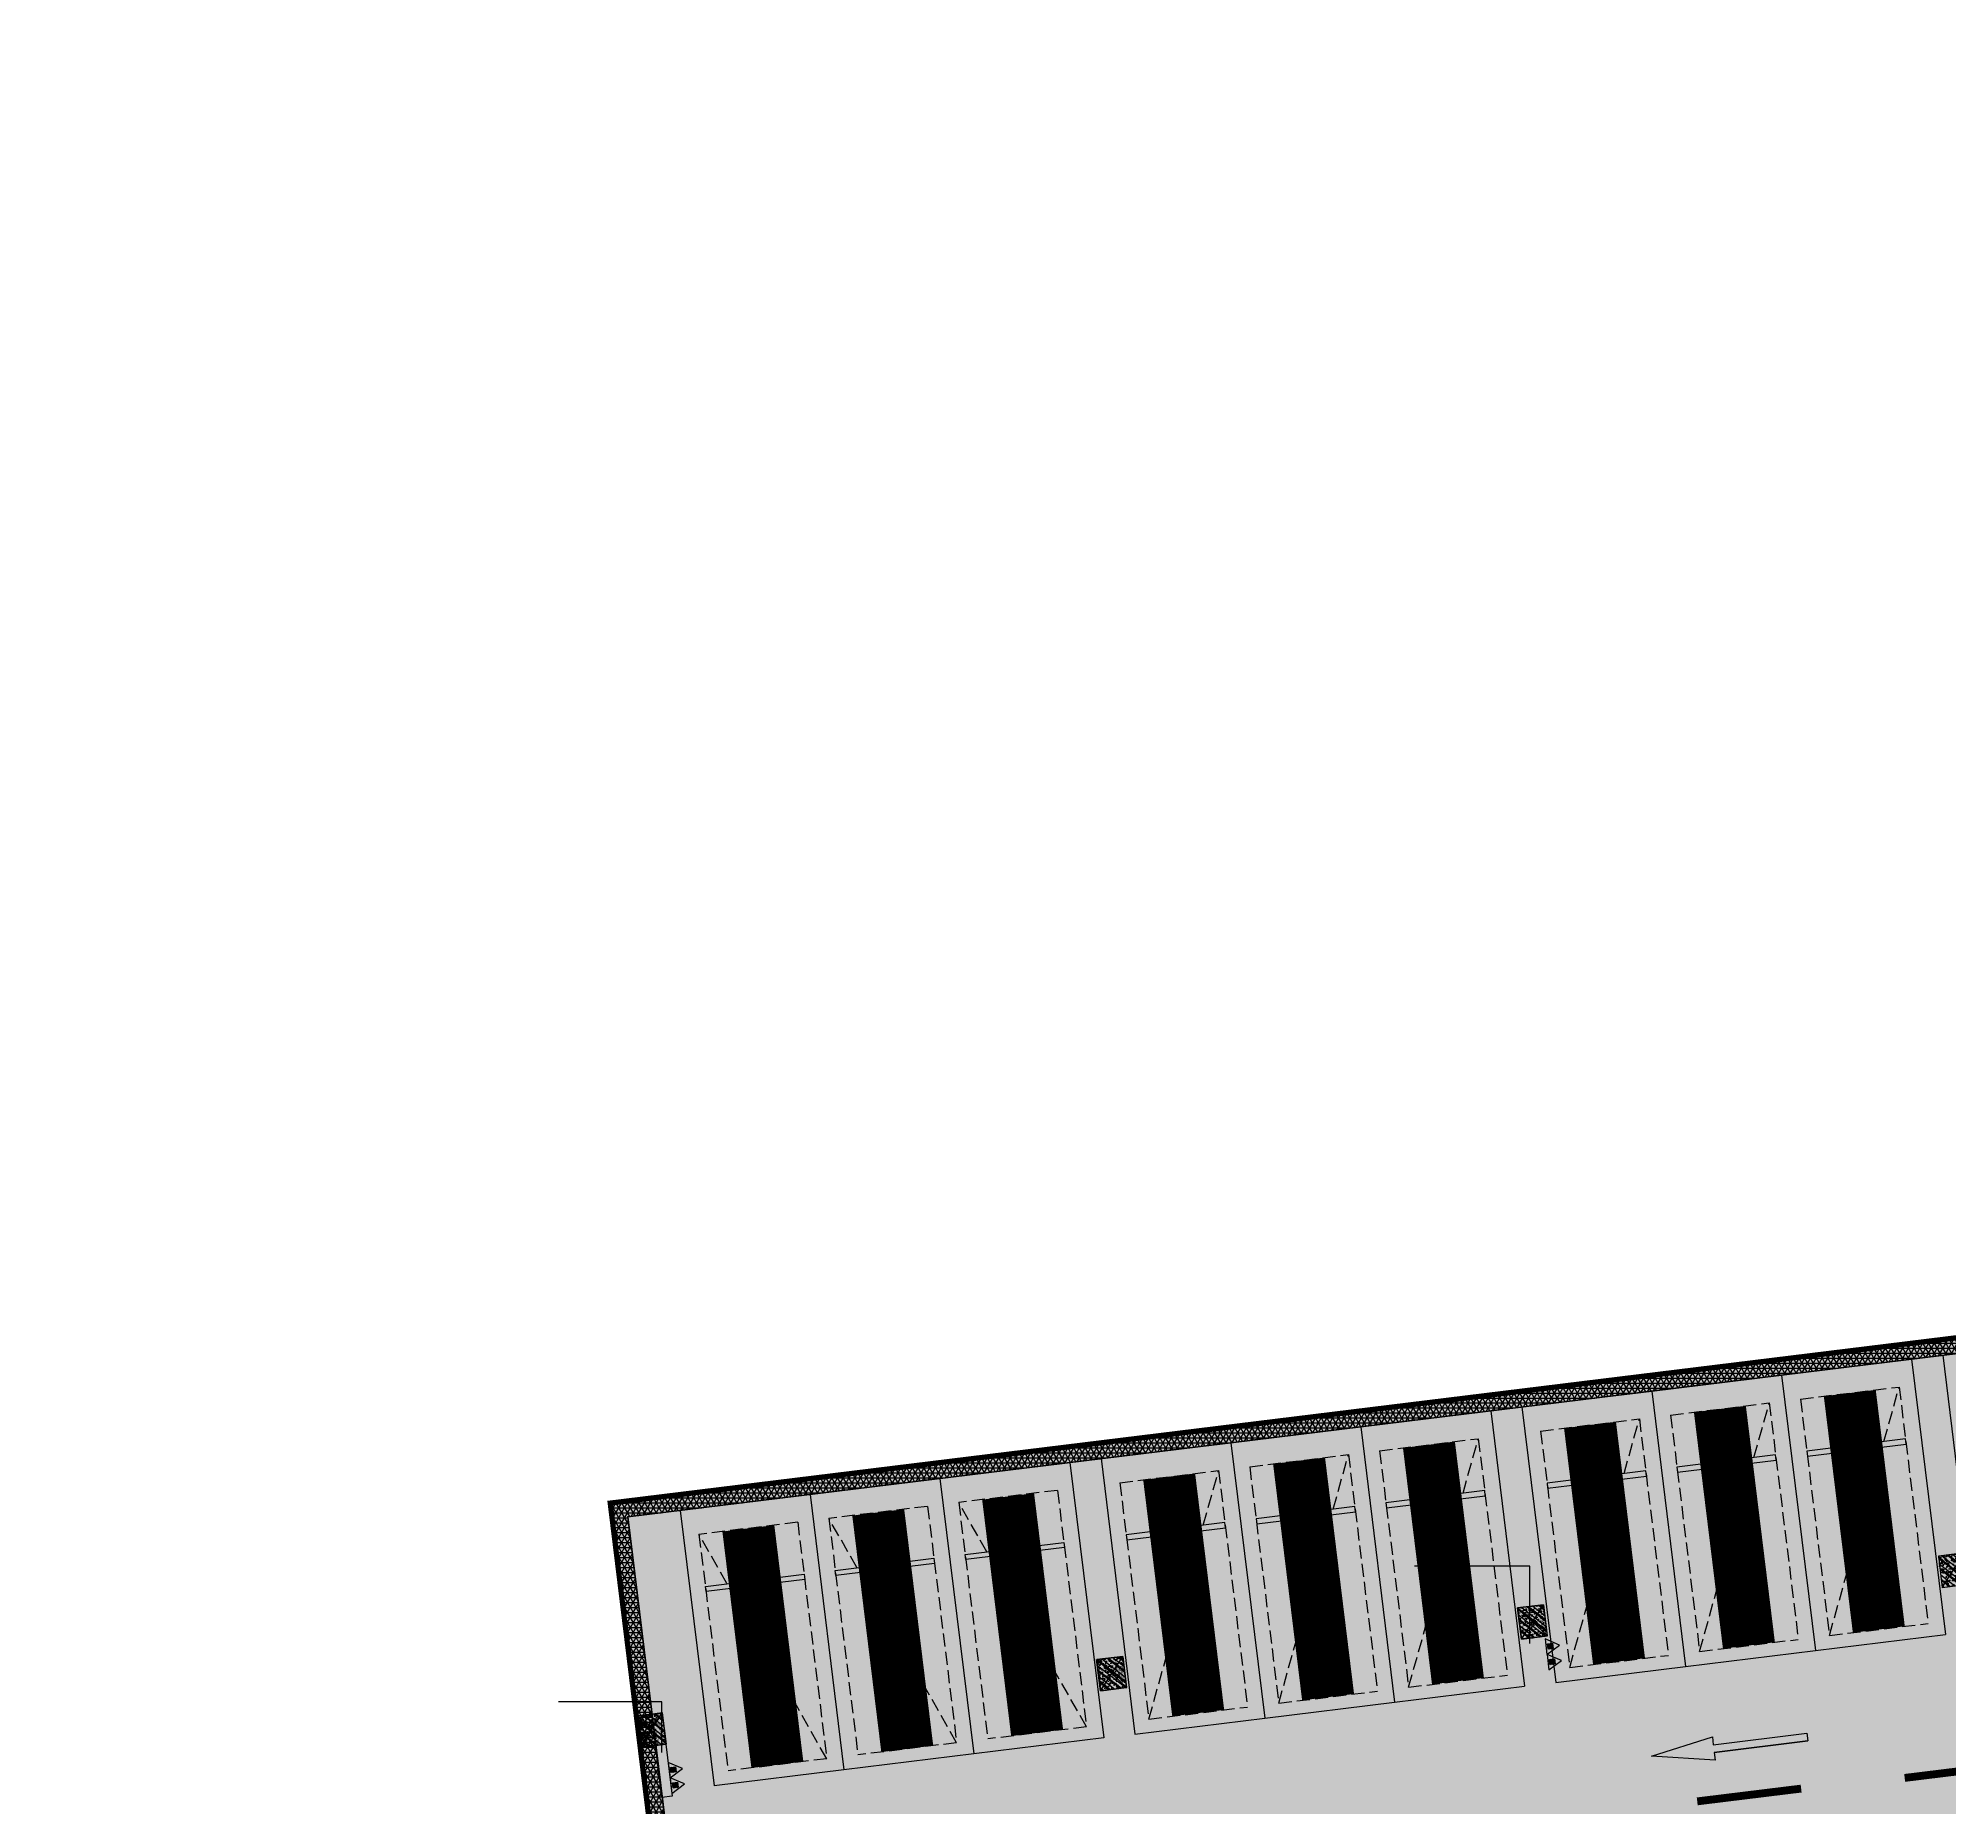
# Model space of a CAD drawing. Extents: x -1338203 to 1886333, y -530034 to 1031844.
# Drawn here: x 752326 to 788844, y 13297 to 47098 of the extents above; entities that cross this region are included whole.
import ezdxf
from ezdxf.enums import TextEntityAlignment as Align

# ---------------------------------------------------------------- set-up
doc = ezdxf.new("R2010")
doc.units = 0
doc.header["$LTSCALE"] = 1000
doc.header["$MEASUREMENT"] = 0
doc.linetypes.add('A-001-平面B2$0$__DASH', pattern=[0.35, 0.25, -0.1])
doc.layers.add('A-001-平面参照B1$0$AAD-A-PROOF', color=30, linetype='Continuous', plot=False)
doc.layers.add('S001南区墙柱$0$S001-墙柱B1_1$0$0S-A-TIPS', color=10, linetype='Continuous', plot=False)
for name, color, linetype in [('p-a-regular', 5, 'Continuous'), ('S001南区墙柱$0$0S-CW-HATCH', 251, 'Continuous'), ('S001南区墙柱$0$0S-CW-HATCH-UP', 251, 'Continuous'), ('S001南区墙柱$0$0S-F-WALL-HATCH', 251, 'Continuous'), ('S001南区墙柱$0$0S-F-WALL-HATCH-UP', 251, 'Continuous'), ('S001南区墙柱$0$S001-墙柱B1_1$0$0S-CC-LINE', 52, 'Continuous'), ('S001南区墙柱$0$S001-墙柱B1_1$0$0S-CW-HATCH-UP', 251, 'Continuous'), ('中心线', 42, 'Continuous'), ('地面指向箭头', 7, 'Continuous'), ('负一层消火栓$0$负一层消火栓$0$0P-ACC-FH', 7, 'Continuous'), ('负一层消火栓$0$负一层消火栓$0$0P-DIM-FH', 3, 'Continuous'), ('负一层消火栓$0$负一层消火栓$0$0P-EQUIP-FH', 7, 'Continuous')]:
    doc.layers.add(name, color=color, linetype=linetype)
doc.layers.add('p-a-regular-deadend', color=6, linetype='Continuous', true_color=0xff00ff)
doc.layers.add('p-a-regular-narrow', color=7, linetype='Continuous', true_color=0x9600ff)
doc.layers.add('p-a-wall', color=7, linetype='Continuous', lineweight=50)
doc.layers.add('p-h-walkable', color=7, linetype='Continuous', lineweight=70, true_color=0xf0f0f0)
doc.styles.add('S001南区墙柱$0$S001-墙柱B1_1$0$AAD-S', font='aad-s.shx', dxfattribs={"width": 0.7, "bigfont": 'aad-hztxt.shx'})

# ---------------------------------------------------------------- blocks, each defined once
blk = doc.blocks.new('A-001-平面参照B1')
at = {"layer": 'A-001-平面参照B1$0$AAD-A-PROOF', "ltscale": 0.002}
for points in [[(14221, -289775), (14717, -289714), (14790, -290309), (14294, -290370), (14219, -289775)], [(6181, -290762), (6678, -290700), (6751, -291297), (6255, -291358), (6180, -290762)], [(-2613, -291841), (-2117, -291779), (-2043, -292376), (-2540, -292437), (-2614, -291842)]]:
    blk.add_lwpolyline(points, dxfattribs=at)
blk = doc.blocks.new('负一层消火栓$0$负一层消火栓$0$$TwtSys$00000546')
h = blk.add_hatch()
h.set_pattern_fill('ANSI31', color=256, scale=200, style=0)
h.set_pattern_definition([(45, (-38543.802, -6670.83), (-17.67767, 17.67767), [])])
h.paths.add_polyline_path([(-65, 174), (65, 174), (65, 44), (-65, 44)])
for points in [[(0, 344), (-198, 0), (198, 0)], [(-65, 174), (65, 174), (65, 44), (-65, 44)]]:
    blk.add_lwpolyline(points, close=True)
blk = doc.blocks.new('负一层消火栓')
at = {"layer": '负一层消火栓$0$负一层消火栓$0$0P-ACC-FH', "elevation": 800}
blk.add_lwpolyline([(-1926, -293368), (-2125, -293393), (-2246, -292401), (-2048, -292376)], close=True, dxfattribs=at)
at = {"layer": '负一层消火栓$0$负一层消火栓$0$0P-DIM-FH'}
for p, q in [((14455, -288979, 800), (12252, -288979, 800)), ((14455, -290451, 800), (14455, -288979, 800)), ((-2129, -291568, 800), (-4103, -291568, 800)), ((-2129, -292537, 800), (-2129, -291568, 800))]:
    blk.add_line(p, q, dxfattribs=at)
at = {"layer": '负一层消火栓$0$负一层消火栓$0$0P-EQUIP-FH'}
for p, xscale, yscale, zscale, rotation in [((14765, -290515, 1600), 0.75, 0.75, 0.75, 277.0013925670699), ((14802, -290811, 1600), 0.75, 0.75, 0.75, 277.0013925670699), ((-1987, -292873, 1600), 0.7499999999999994, 0.7499999999999994, 0.7499999999999994, 277.0014062786557), ((-1951, -293169, 1600), 0.7499999999999994, 0.7499999999999994, 0.7499999999999994, 277.0014062786557)]:
    blk.add_blockref('负一层消火栓$0$负一层消火栓$0$$TwtSys$00000546', p, dxfattribs=dict(at, xscale=xscale, yscale=yscale, zscale=zscale, rotation=rotation))
blk = doc.blocks.new('直行')
at = {"layer": '地面指向箭头'}
blk.add_hatch(color=251, dxfattribs=at).paths.add_polyline_path([(-29241, 4059962), (-29466, 4058762), (-29316, 4058762), (-29316, 4056961), (-29166, 4056961), (-29166, 4058762), (-29016, 4058762)])
at = {"layer": '地面指向箭头', "color": 251}
blk.add_lwpolyline([(-29316, 4058762), (-29316, 4056961), (-29316, 4058762), (-29316, 4058762), (-29466, 4058762), (-29241, 4059962), (-29016, 4058762), (-29166, 4058762), (-29166, 4056961), (-29316, 4056961), (-29316, 4056961)], dxfattribs=at)
blk = doc.blocks.new('A$C9cb663f1')
at = {"layer": '中心线', "color": 251, "const_width": 150}
for points in [[(375336, -347894), (377321, -347650)], [(371373, -348342), (373358, -348098)]]:
    blk.add_lwpolyline(points, dxfattribs=at)
at = {"layer": '地面指向箭头', "color": 251, "rotation": 97.09216386480834}
blk.add_blockref('直行', (4395787, 182802), dxfattribs=at)
blk = doc.blocks.new('S001南区墙柱$0$AAD_BLOCK_20230215093950878')
at = {"layer": 'S001南区墙柱$0$0S-CW-HATCH'}
h = blk.add_hatch(color=256, dxfattribs=at)
h.dxf.hatch_style = 1
h.paths.add_polyline_path([(-300, -250), (300, -250), (300, 250), (-300, 250)])
at = {"layer": 'S001南区墙柱$0$0S-CW-HATCH-UP'}
h = blk.add_hatch(dxfattribs=at)
h.set_pattern_fill('钢筋混凝土', color=256, scale=30, pattern_type=2)
h.set_pattern_definition([(45, (-42203.53, -84001.15), (-106.06602, 106.06602), []), (50, (-42203.53, -84001.15), (215.17805, -18.82564), [22.5, -247.5]), (355, (-42203.53, -84001.15), (-41.6254, 225.65764), [18, -198]), (100.4514, (-42185.6, -84002.72), (173.5528, 206.83186), [19.12206, -210.34263]), (46.1842, (-42203.53, -83941.15), (320.1723, -49.6557), [33.75, -371.25]), (96.6356, (-42176.85, -83945.3), (280.3988, 292.2354), [28.6831, -315.5139]), (351.1842, (-42203.53, -83941.15), (280.3986, 292.2356), [27, -297]), (21, (-42173.53, -83956.15), (179.0721, -120.78567), [22.5, -247.5]), (326, (-42173.53, -83956.15), (72.9946, 217.545), [18, -198]), (71.4514, (-42158.6, -83966.21), (252.0668, 96.75915), [19.12206, -210.34263]), (37.5, (-42203.53, -84001.15), (3.647957, 99.868156), [1.5, -195.6, 1.5, -201, 1.5, -198.75]), (7.5, (-42203.53, -84001.15), (78.92086, 118.32351), [1.5, -114.6, 1.5, -191.1, 1.5, -75.75]), (327.5, (-42270.43, -84001.15), (160.14673, -6.76646), [1.5, -75, 1.5, -234, 1.5, -310.5]), (317.5, (-42300.43, -84001.15), (174.95585, 30.0315), [1.5, -97.5, 1.5, -155.4, 1.5, -220.5])])
h.paths.add_polyline_path([(-300, -250), (300, -250), (300, 250), (-300, 250)])
at = {"layer": 'S001南区墙柱$0$S001-墙柱B1_1$0$0S-CW-HATCH-UP', "transparency": 33554661}
h = blk.add_hatch(dxfattribs=at)
h.set_pattern_fill('钢筋混凝土', color=0, scale=30)
h.set_pattern_definition([(45, (48108.52, -15514.205), (-53.03301, 53.03301), []), (50, (48108.52, -15514.2), (215.17805, -18.82564), [22.5, -247.5]), (355, (48108.52, -15514.2), (-41.6254, 225.6576), [18, -198]), (100.4514, (48126.45, -15515.77), (173.5528, 206.8319), [19.1221, -210.3426]), (46.1842, (48108.52, -15454.2), (320.1723, -49.6557), [33.75, -371.25]), (96.6356, (48135.2, -15458.34), (280.3988, 292.2354), [28.683, -315.514]), (351.1842, (48108.52, -15454.2), (280.3986, 292.2356), [27, -297]), (21, (48138.52, -15469.2), (179.0721, -120.78567), [22.5, -247.5]), (326, (48138.52, -15469.2), (72.9946, 217.545), [18, -198]), (71.4514, (48153.44, -15479.27), (252.0668, 96.75915), [19.1221, -210.3426]), (37.5, (48108.52, -15514.205), (3.64796, 99.86816), [0, -195.6, 0, -201, 0, -198.75]), (7.5, (48108.52, -15514.2), (78.92086, 118.32351), [0, -114.6, 0, -191.1, 0, -75.75]), (327.5, (48041.62, -15514.205), (160.14673, -6.76646), [0, -75, 0, -234, 0, -310.5]), (317.5, (48011.62, -15514.2), (174.95585, 30.0315), [0, -97.5, 0, -155.4, 0, -220.5])])
h.paths.add_polyline_path([(-300, -250), (300, -250), (300, 250), (-300, 250)])
at = {"layer": 'S001南区墙柱$0$S001-墙柱B1_1$0$0S-A-TIPS'}
for p, q in [((-300, 250), (300, -250)), ((300, 250), (-300, -250))]:
    blk.add_line(p, q, dxfattribs=at)
at = {"layer": 'S001南区墙柱$0$S001-墙柱B1_1$0$0S-CC-LINE'}
blk.add_lwpolyline([(-300, -250), (300, -250), (300, 250), (-300, 250)], close=True, dxfattribs=at)
at = {"layer": 'S001南区墙柱$0$S001-墙柱B1_1$0$0S-A-TIPS', "style": 'S001南区墙柱$0$S001-墙柱B1_1$0$AAD-S', "width": 0.7}
blk.add_text('500x600', height=75, dxfattribs=at).set_placement((-45, -187), align=Align.MIDDLE_CENTER)

msp = doc.modelspace()

# ---------------------------------------------------------------- hatches: boundary and pattern name
at = {"layer": 'p-h-walkable', "ltscale": 0.002}
h = msp.add_hatch(color=256, dxfattribs=at)
h.dxf.hatch_style = 1
h.paths.add_polyline_path([(633826.6, 244460.7), (640276.6, 244575.6), (640576.6, 234544.8), (645576.7, 234544.6), (645576.7, 209278.9), (732355.9, 209029), (732355.1, 235229.9), (738506.7, 235229.9), (738506.6, 268838.9), (732734.3, 268838.9), (732734.3, 272898.9), (711963.1, 272898.9), (711963.1, 278984.7), (717256.7, 278984.7), (717256.7, 284049), (733571.6, 284135.6), (733996.6, 290449.1), (739216.6, 290449.1), (739766.6, 284299.1), (754626.6, 284299.1), (755296.6, 290449.1), (760516.6, 290449.1), (760816.6, 283049.1), (760816.3, 275879.2), (775122.6, 275879.2), (776006.6, 274138.9), (776006.6, 259429.1), (778716.6, 259429.1), (778716.6, 238849.1), (783416.6, 238849.1), (783416.6, 237229.1), (782066.6, 237229.1), (782066.6, 234429.1), (779546.6, 234429.1), (779546.6, 237129.1), (773916.6, 237129.1), (773916.6, 243229.1), (764306.6, 243225.6), (764306.6, 236639.1), (760766.6, 236639.1), (760766.6, 234429.1), (758246.6, 234429.1), (758246.6, 238649.1), (762116.6, 238649.1), (762116.6, 243225.6), (748656.6, 243225.6), (748756.3, 207529.1), (800106.6, 207528.9), (800206.7, 201639.7), (812908.2, 202239.1), (812576.6, 180449.3), (744206, 180449.3), (744206, 173439), (728556.7, 173439), (728556.6, 122289.1), (746356.6, 122289.1), (750916.6, 132325.6), (842896.6, 132325.6), (843211.6, 121345.6), (839116.6, 121345.6), (839116.6, 93449.1), (864906.6, 93449.1), (864906.6, 79694), (875856.6, 74929.1), (875856.6, 65749.1), (834560.6, 65749.1), (839142.9, 28436.3), (869465.5, 32160.2), (871163.4, 18334), (873704.3, 18646.1), (877328.9, 5540.2), (761876.2, -8638.5), (761133.2, 2082.3), (764950.9, 5291.5), (763253.1, 19116.3), (799242.7, 23536.1), (793807.6, 65749.1), (750756.6, 65749.1), (751556.6, 81645.6), (636016.6, 81645.6), (636016.6, 96345.6), (629416.6, 96345.6), (629416.6, 118203.2), (622306.6, 118203.2), (622286.6, 139083.2), (644406.6, 137003.2), (644406.6, 129968.2), (656656.6, 129968.2), (656406.6, 138083.2), (712156.6, 138083.2), (711856.6, 184449.1), (581811.6, 184349.1), (581826.6, 197199.1), (585876.6, 197449.1), (585976.6, 209279), (629226.6, 209578.9), (628926.8, 236145.4), (633826.6, 236145.6)])
at = {"layer": 'S001南区墙柱$0$0S-F-WALL-HATCH'}
h = msp.add_hatch(color=256, dxfattribs=at)
h.dxf.hatch_style = 1
h.paths.add_polyline_path([(793556.6, 66049.1), (794325.1, 66049.2), (799577.1, 23275), (763587.6, 18855.1), (765249, 5326.7), (764951.1, 5290.2), (763253.1, 19116.3), (799242.7, 23536.1), (794058.5, 65749.1), (793556.6, 65749.1)])
at = {"layer": 'S001南区墙柱$0$0S-F-WALL-HATCH-UP'}
h = msp.add_hatch(dxfattribs=at)
h.set_pattern_fill('NET3', color=256, scale=30)
h.set_pattern_definition([(0, (763253.08, -2212.075), (0, 95.25), []), (60, (763253.08, -2212.075), (-82.48892, 47.625), []), (120, (763253.08, -2212.075), (-82.48892, -47.625), [])])
h.paths.add_polyline_path([(793556.6, 66049.1), (794325.1, 66049.2), (799577.1, 23275), (763587.6, 18855.1), (765249, 5326.7), (764951.1, 5290.2), (763253.1, 19116.3), (799242.7, 23536.1), (794058.5, 65749.1), (793556.6, 65749.1)])

# ---------------------------------------------------------------- linework, layer by layer
for p, q in [((788708.6, 21940.2), (791189.9, 22245)), ((788708.6, 21940.2), (789354.9, 16679.7)), ((783150.3, 21257.6), (785631.7, 21562.4)), ((785631.7, 21562.3), (788113, 21867.2)), ((785631.7, 21562.4), (786278, 16302)), ((785631.7, 21562.3), (786278, 16301.9)), ((788113, 21867.2), (788759.3, 16606.7)), ((780669, 20952.8), (783150.3, 21257.7)), ((783150.3, 21257.7), (783796.6, 15997.2)), ((783150.3, 21257.6), (783796.6, 15997.1)), ((777592.1, 20575), (780073.4, 20879.8)), ((780073.4, 20879.8), (780719.7, 15619.4)), ((780669, 20952.8), (781315.3, 15692.4)), ((775110.7, 20270.2), (777592.1, 20575.1)), ((777592.1, 20575.1), (778238.4, 15314.6)), ((777592.1, 20575), (778238.4, 15314.5)), ((772629.4, 19965.5), (775110.7, 20270.4)), ((775110.7, 20270.4), (775757, 15009.9)), ((775110.7, 20270.2), (775757, 15009.8)), ((772034.3, 19892.4), (769552.9, 19587.8)), ((772034.3, 19892.4), (772680.1, 14631.9)), ((772629.4, 19965.5), (773275.7, 14705.1)), ((769552.9, 19587.7), (767071.6, 19283.1)), ((769552.9, 19587.8), (770198.7, 14327.3)), ((769552.9, 19587.7), (770198.7, 14327.2)), ((767071.6, 19283), (764590.2, 18978.3)), ((767071.6, 19283.1), (767717.4, 14022.6)), ((767071.6, 19283), (767717.4, 14022.4)), ((764590.2, 18978.3), (765236, 13717.8)), ((786278, 16301.9), (788759.3, 16606.7)), ((783796.6, 15997.1), (786278, 16302)), ((781315.3, 15692.4), (783796.6, 15997.2)), ((778238.4, 15314.5), (780719.7, 15619.4)), ((773275.7, 14705.1), (775757, 15009.9)), ((775757, 15009.8), (778238.4, 15314.6)), ((772680.1, 14631.9), (770198.7, 14327.3)), ((770198.7, 14327.2), (767717.4, 14022.6)), ((767717.4, 14022.4), (765236, 13717.8))]:
    msp.add_line(p, q)
at = {"linetype": 'A-001-平面B2$0$__DASH'}
for p, q in [((785990.4, 21102.6), (787876.2, 21334.3)), ((787876.2, 21334.3), (788431.1, 16818.3)), ((783509.1, 20797.9), (785394.9, 21029.6)), ((785394.9, 21029.6), (785949.7, 16513.5)), ((785990.4, 21102.6), (786545.2, 16586.6)), ((781027.7, 20493.2), (782913.5, 20724.8)), ((781027.7, 20493.2), (781582.5, 15977.1)), ((782913.5, 20724.8), (783468.3, 16208.8)), ((783509.1, 20797.9), (784063.9, 16281.8)), ((777950.8, 20115.3), (779836.6, 20347)), ((777950.8, 20115.3), (778505.6, 15599.2)), ((779836.6, 20347), (780391.5, 15830.9)), ((772988.1, 19505.8), (774873.9, 19737.5)), ((774873.9, 19737.5), (775428.8, 15221.5)), ((775469.5, 19810.6), (777355.3, 20042.2)), ((775469.5, 19810.6), (776024.3, 15294.5)), ((777355.3, 20042.2), (777910.1, 15526.2)), ((771797.5, 19359.6), (769911.6, 19128.1)), ((771797.5, 19359.6), (772351.9, 14843.5)), ((772988.1, 19505.8), (773542.9, 14989.8)), ((769316.1, 19054.9), (767430.3, 18823.4)), ((769316.1, 19054.9), (769870.5, 14538.8)), ((769911.6, 19128.1), (770466, 14612)), ((766834.7, 18750.1), (764948.9, 18518.6)), ((766834.7, 18750.1), (767389.1, 14234)), ((767430.3, 18823.4), (767984.7, 14307.3)), ((764948.9, 18518.6), (765503.3, 14002.5)), ((786545.2, 16586.6), (788431.1, 16818.3)), ((784063.9, 16281.8), (785949.7, 16513.5)), ((781582.5, 15977.1), (783468.3, 16208.8)), ((778505.6, 15599.2), (780391.5, 15830.9)), ((776024.3, 15294.5), (777910.1, 15526.2)), ((773542.9, 14989.8), (775428.8, 15221.5)), ((772351.9, 14843.5), (770466, 14612)), ((769870.5, 14538.8), (767984.7, 14307.3)), ((767389.1, 14234), (765503.3, 14002.5))]:
    msp.add_line(p, q, dxfattribs=at)
for points in [[(786545.2, 16586.6), (787876.2, 21334.3)], [(784063.9, 16281.8), (785394.9, 21029.6)], [(781582.5, 15977.1), (782913.5, 20724.8)], [(778505.6, 15599.2), (779836.6, 20347)], [(773542.9, 14989.8), (774873.9, 19737.5)], [(776024.3, 15294.5), (777355.3, 20042.2)], [(772351.9, 14843.5), (769911.6, 19128.1)], [(769870.5, 14538.8), (767430.3, 18823.4)], [(767389.1, 14234), (764948.9, 18518.6)]]:
    msp.add_lwpolyline(points, dxfattribs=at)
for points in [[(787998.2, 20341.8), (786112.4, 20110.1), (786124.5, 20010.8), (788010.4, 20242.5)], [(783035.5, 19732.3), (781149.6, 19500.6), (781161.8, 19401.4), (783047.7, 19633.1)], [(785516.8, 20037), (783631, 19805.4), (783643.2, 19706.1), (785529, 19937.8)], [(779958.6, 19354.4), (778072.8, 19122.7), (778084.9, 19023.5), (779970.8, 19255.2)], [(777477.2, 19049.7), (775591.4, 18818), (775603.6, 18718.8), (777489.4, 18950.4)], [(774995.9, 18745), (773110, 18513.3), (773122.2, 18414), (775008.1, 18645.7)], [(770033.5, 18135.5), (771919.3, 18367), (771931.5, 18267.8), (770045.6, 18036.3)], [(767552.1, 17830.8), (769437.9, 18062.3), (769450.1, 17963.1), (767564.3, 17731.5)], [(765070.7, 17526.1), (766956.6, 17757.6), (766968.8, 17658.3), (765082.9, 17426.8)]]:
    msp.add_lwpolyline(points, close=True)
at = {"layer": 'p-a-regular', "ltscale": 0.002, "const_width": 1000}
for points in [[(786933.3, 21218.5), (787488.2, 16702.4)], [(781970.6, 20609), (782525.4, 16093)], [(778893.7, 20231.1), (779448.6, 15715.1)], [(773931, 19621.7), (774485.8, 15105.6)], [(770854.5, 19243.8), (771408.9, 14727.7)]]:
    msp.add_lwpolyline(points, dxfattribs=at)
at = {"layer": 'p-a-regular-deadend', "ltscale": 0.002, "const_width": 1000}
msp.add_lwpolyline([(765891.8, 18634.4), (766446.2, 14118.3)], dxfattribs=at)
at = {"layer": 'p-a-regular-narrow', "ltscale": 0.002, "const_width": 1000}
for points in [[(784452, 20913.7), (785006.8, 16397.7)], [(776412.4, 19926.4), (776967.2, 15410.4)], [(768373.2, 18939.1), (768927.6, 14423)]]:
    msp.add_lwpolyline(points, dxfattribs=at)
at = {"layer": 'p-a-wall'}
msp.add_lwpolyline([(793556.6, 66049.1), (794325.1, 66049.2), (799577.1, 23275), (763587.6, 18855.1), (765249, 5326.7), (764951.1, 5290.2), (763253.1, 19116.3), (799242.7, 23536.1), (794058.5, 65749.1), (793556.6, 65749.1)], close=True, dxfattribs=at)
at = {"layer": 'p-h-walkable', "ltscale": 0.002, "const_width": 100}
msp.add_lwpolyline([(877328.9, 5540.2), (761876.2, -8638.5), (761133.2, 2082.3), (764950.9, 5291.5), (763253.1, 19116.3), (799242.7, 23536.1), (793807.6, 65749.1), (750756.6, 65749.1), (751556.6, 81645.6), (636016.6, 81645.6), (636016.6, 96345.6), (629416.6, 96345.6), (629416.6, 118203.2), (622306.6, 118203.2), (622286.6, 139083.2), (644406.6, 137003.2), (644406.6, 129968.2), (656656.6, 129968.2), (656406.6, 138083.2), (712156.6, 138083.2), (711856.6, 184449.1)], dxfattribs=at)

# ---------------------------------------------------------------- block references
msp.add_blockref('A-001-平面参照B1', (766365.4, 306889.1))
at = {"ltscale": 0.002}
for name, p in [('负一层消火栓', (766365.4, 306889.1)), ('A$C9cb663f1', (412646.2, 361761.3))]:
    msp.add_blockref(name, p, dxfattribs=at)
at = {"rotation": 97.16641727359904}
for p in [(788911.5, 17835), (780871.9, 16847.7), (772832.3, 15860.4), (764038.2, 14781.2)]:
    msp.add_blockref('S001南区墙柱$0$AAD_BLOCK_20230215093950878', p, dxfattribs=at)

doc.saveas('drawing.dxf')
